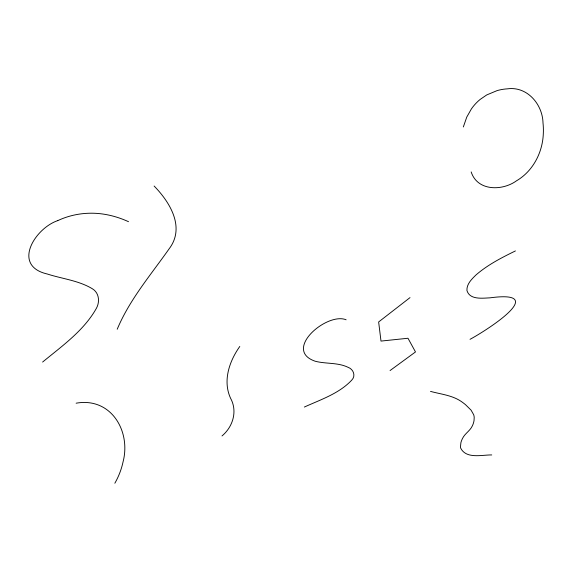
<?xml version="1.0" encoding="UTF-8"?>
<svg xmlns="http://www.w3.org/2000/svg" width="572" height="572" viewBox="0 0 572 572"><rect width="100%" height="100%" fill="white"/><g stroke="black" fill="none" stroke-linecap="round" stroke-linejoin="round"><path stroke-width="0.86" d="M463.334 126.963L466.752 117.11L471.407 108.895A43.365 39.489 -61.4 0 1 480.123 99.449L486.722 94.938L497.132 90.598A51.845 47.176 -60.6 0 1 507.385 88.846C527.169 86.065 542.571 104.29 543.007 122.937A66.459 61.011 -61.6 0 1 543.307 133.762C542.592 152.545 532.954 171.207 516.473 180.823C502.38 191.048 477.406 191.334 471.171 171.915M117.217 329.236C129.637 299.535 150.708 275.025 169.019 248.977C185.5 227.563 170.027 202.324 154.118 186.029M239.79 346.468C229.315 361.211 222.565 380.866 230.573 398.255C237.687 411.218 232.983 426.733 222.007 435.95M42.614 362.055C62.019 346.017 83.762 330.78 96.346 308.401C100.007 301.909 99.199 292.828 92.378 288.774C78.643 280.48 62.269 278.85 47.219 273.988C11.397 265.708 35.106 228.149 57.779 220.62M410.002 297.619L378.643 321.957L380.995 341.084L407.986 338.252L415.494 351.944L390.054 370.556M470.027 339.325C487.18 330.094 550.285 289.668 489.947 297.848C482.239 298.162 469.791 300.014 466.938 290.533C466.53 284.048 471.786 279.05 476.054 274.903C487.73 264.779 501.623 257.686 515.415 250.929M304.354 407.049C320.756 399.592 339.103 393.593 351.737 380.137C356.027 375.868 353.417 369.183 348.141 367.346C337.88 362.341 326.061 364.057 315.243 361.247C282.246 349.978 327.041 311.84 346.124 319.791M491.734 454.94C481.989 454.79 466.366 459.202 460.746 448.241A7.55 6.614 -32.3 0 1 460.453 447.004L460.91 442.642A21.643 18.912 -33.1 0 1 462.405 438.674C464.678 433.605 470.112 430.902 472.365 425.825A19.591 17.36 -32.9 0 0 474.045 420.434L474.202 417.524A13.356 11.826 -33.3 0 0 473.68 414.729L471.092 410.167L465.458 404.64A73.845 65.237 -28.4 0 0 460.875 401.215C451.887 395.223 440.697 394.187 430.509 391.384M76.126 403.196C110.997 396.954 131.152 431.131 123.044 461.911A92.979 82.046 4.4 0 1 114.85 483.226M128.514 221.693C118.955 217.317 108.709 214.414 98.22 213.499A76.905 71.936 12.8 0 0 57.779 220.62"/></g></svg>
